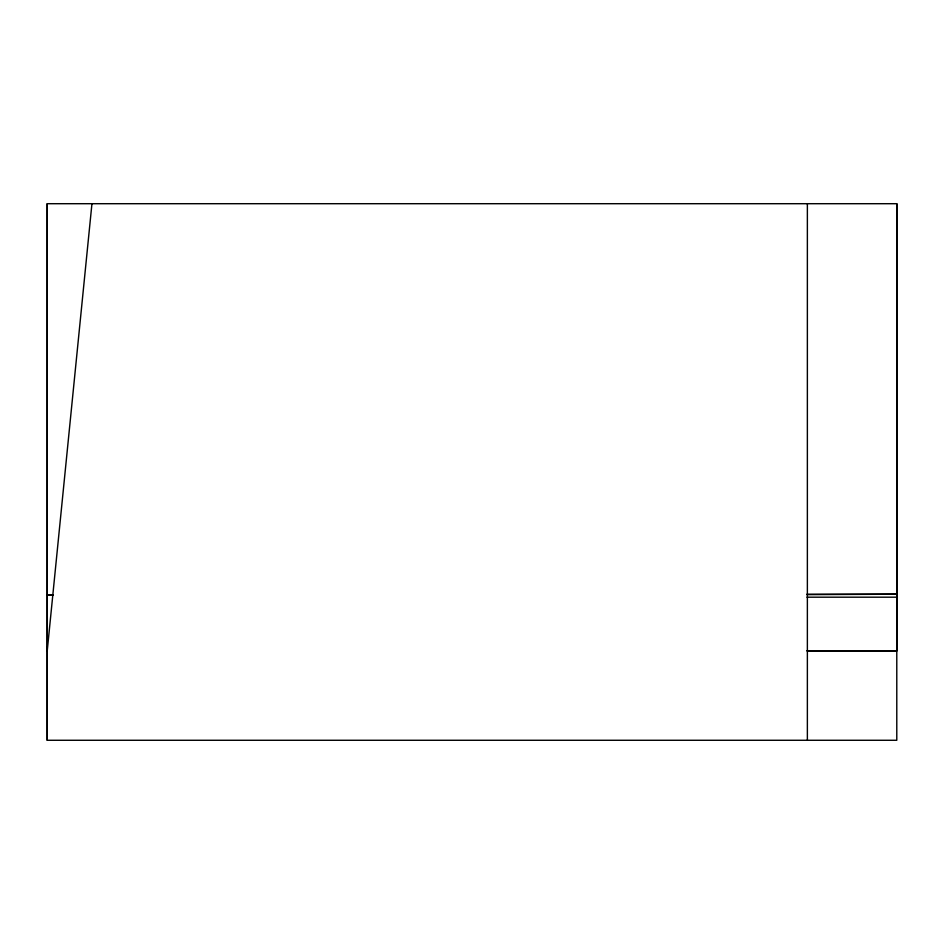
<?xml version="1.0" encoding="UTF-8"?>
<svg xmlns="http://www.w3.org/2000/svg" width="944" height="944" viewBox="0 0 944 944"><rect width="100%" height="100%" fill="white"/><g stroke="black" fill="none" stroke-linecap="round" stroke-linejoin="round"><path stroke-width="1.42" d="M47.235 203.703L47.235 740.273L896.788 740.273L896.788 203.703L47.235 203.703L47.235 740.297M807.368 650.841L896.788 650.841L896.788 203.703M47.235 650.841L91.946 203.703M806.931 594.637L896.788 594.213L806.813 594.283M806.955 597.186L896.8 597.186M806.943 650.841L896.788 650.841M807.368 203.703L807.368 740.273M53.1 594.944L47.2 594.956L53.088 595.015"/></g></svg>
